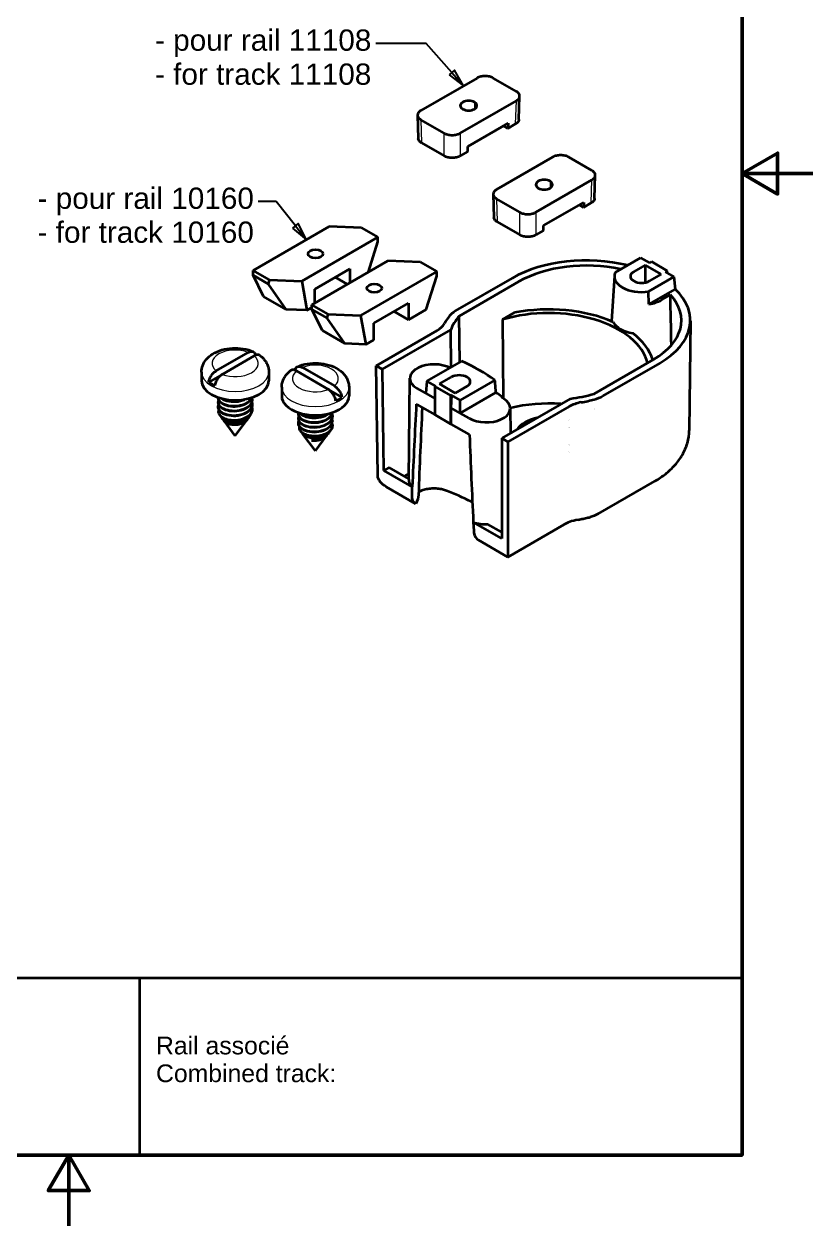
# Model space of a CAD drawing. Header units: millimetres. Extents: x 0 to 210, y 0 to 297.
# Drawn here: x 98.7 to 210, y 0 to 169.6 of the extents above; entities that cross this region are included whole.
import ezdxf
from ezdxf.enums import TextEntityAlignment as Align

# ---------------------------------------------------------------- set-up
doc = ezdxf.new("R2010")
doc.units = ezdxf.units.MM
for name, color, linetype, lineweight in [('Arêtes tangentes visibles(ISO)', 7, 'Continuous', 18), ('Arêtes visibles(ISO)', 7, 'Continuous', 35), ('Cadre_0', 7, 'Continuous', 50), ("Géométrie d'esquisse(ISO)", 7, 'Continuous', 35), ('Symboles(ISO)', 7, 'Continuous', 18)]:
    doc.layers.add(name, color=color, linetype=linetype, lineweight=lineweight)
doc.styles.add('Courant-ISO', font='arial.ttf')
doc.styles.add('Style de texte49', font='')
doc.styles.get('Style de texte49').set_extended_font_data('Arial', bold=True)

# ---------------------------------------------------------------- blocks, each defined once
blk = doc.blocks.new('Cadres Cadre par défaut')
at = {"layer": 'Cadre_0', "flags": 128}
for points in [[(10, 10), (10, 287), (200, 287), (200, 10), (10, 10)], [(210, 148.5), (200, 148.5), (205, 151.39), (205, 145.61), (200, 148.5)], [(105, 0), (105, 10), (102.11, 5), (107.89, 5), (105, 10)]]:
    blk.add_lwpolyline(points, dxfattribs=at)
blk = doc.blocks.new('Cartouches ISO')
at = {"layer": "Géométrie d'esquisse(ISO)"}
for p, q in [((50.77, 207.61), (50.77, 182.61)), ((50.77, 207.61), (240.77, 207.61)), ((95.77, 207.61), (95.77, 182.61)), ((155.77, 207.61), (155.77, 182.61)), ((240.77, 182.61), (240.77, 207.61)), ((50.77, 182.61), (240.77, 182.61))]:
    blk.add_line(p, q, dxfattribs=at)
at = {"layer": 'Symboles(ISO)', "color": 7, "char_height": 2.5, "attachment_point": 4, "style": 'Courant-ISO'}
for s, insert, width in [('\\fArial|b0|i0;Référence', (98.94, 198.05), 16.1109), ('\\fArial|b0|i0;Rail associé', (158.09, 198.05), 18.8281), ('\\fArial|b0|i0;Item Nr:', (98.94, 194.1), 12.4162), ('\\fArial|b0|i0;Combined track:', (158.09, 194.13), 25.4249)]:
    blk.add_mtext(s, dxfattribs=dict(at, insert=insert, width=width))
at = {"layer": 'Symboles(ISO)', "color": 7, "insert": (73.46, 187.12), "char_height": 2.4892, "width": 44.8115, "attachment_point": 5, "line_spacing_factor": 0.944221, "style": 'Courant-ISO'}
blk.add_mtext('\\fArial|b0|i0;7,rue Gay Lussac\\P25000 BESANCON', dxfattribs=at)
at = {"layer": 'Symboles(ISO)', "color": 7, "style": 'Style de texte49'}
blk.add_attdef('Référence_?_001', (117.83, 193.56), '', height=5, dxfattribs=at)
blk.add_attdef('Rail_associé_?', text='', height=5, dxfattribs=at).set_placement((188.95, 196.09), align=Align.MIDDLE_LEFT)
blk = doc.blocks.new('Indication1')
at = {"layer": 'Symboles(ISO)', "color": 7, "linetype": 'Continuous', "lineweight": 25}
for p, q in [((134.25, 144.54), (131.75, 144.54)), ((136.98, 141.12), (134.25, 144.54)), ((137.37, 141.43), (136.59, 140.81)), ((136.59, 140.81), (138.54, 139.16)), ((136.98, 141.12), (138.54, 139.16)), ((138.54, 139.16), (137.37, 141.43))]:
    blk.add_line(p, q, dxfattribs=at)
at = {"layer": 'Symboles(ISO)', "color": 7, "linetype": 'Continuous', "lineweight": 25, "flags": 128}
blk.add_lwpolyline([(136.59, 140.81), (138.54, 139.16), (137.37, 141.43), (136.59, 140.81)], dxfattribs=at)
at = {"layer": 'Symboles(ISO)', "color": 7}
blk.add_solid([(136.59, 140.81), (138.54, 139.16), (137.37, 141.43), (136.59, 140.81)], dxfattribs=at)
at = {"layer": 'Symboles(ISO)', "color": 154, "true_color": 0x004691, "char_height": 3, "attachment_point": 7, "style": 'Courant-ISO'}
for s, insert in [('- pour rail 10160', (100.61, 142.61)), ('- for track 10160', (100.61, 138.68))]:
    blk.add_mtext(s, dxfattribs=dict(at, insert=insert))
blk = doc.blocks.new('Indication2')
at = {"layer": 'Symboles(ISO)', "color": 7, "linetype": 'Continuous', "lineweight": 25}
for p, q in [((155.44, 166.84), (148.31, 166.84)), ((159.07, 162.75), (155.44, 166.84)), ((159.44, 163.08), (158.69, 162.42)), ((160.72, 160.88), (159.44, 163.08)), ((158.69, 162.42), (160.72, 160.88)), ((159.07, 162.75), (160.72, 160.88))]:
    blk.add_line(p, q, dxfattribs=at)
at = {"layer": 'Symboles(ISO)', "color": 7, "linetype": 'Continuous', "lineweight": 25, "flags": 128}
blk.add_lwpolyline([(158.69, 162.42), (160.72, 160.88), (159.44, 163.08), (158.69, 162.42)], dxfattribs=at)
at = {"layer": 'Symboles(ISO)', "color": 7}
blk.add_solid([(158.69, 162.42), (160.72, 160.88), (159.44, 163.08), (158.69, 162.42)], dxfattribs=at)
at = {"layer": 'Symboles(ISO)', "color": 154, "true_color": 0x004691, "char_height": 3, "attachment_point": 7, "style": 'Courant-ISO'}
for s, insert in [('- pour rail 11108', (117.18, 164.92)), ('- for track 11108', (117.18, 160.98))]:
    blk.add_mtext(s, dxfattribs=dict(at, insert=insert))

msp = doc.modelspace()

# ---------------------------------------------------------------- linework, layer by layer
at = {"layer": 'Arêtes tangentes visibles(ISO)'}
for p, q in [((162.2546, 158.5621), (162.2546, 157.5986)), ((168.0533, 155.5003), (168.152, 158.7663)), ((154.6884, 156.0882), (154.7871, 152.8222)), ((157.9697, 150.9847), (157.9697, 154.1937)), ((160.2321, 154.1937), (160.2321, 150.9847)), ((178.7226, 144.3475), (178.8213, 147.6134)), ((172.9239, 147.4092), (172.9239, 146.4457)), ((165.3577, 144.9353), (165.4564, 141.6693)), ((168.639, 139.8319), (168.639, 143.0409)), ((170.9014, 143.0409), (170.9014, 139.8319))]:
    msp.add_line(p, q, dxfattribs=at)
for centre, major_axis, start_param, end_param in [((128.4847, 121.7138), (-3.25, 0), 4.11267132, 6.88290296), ((128.4847, 121.7138), (3.25, 0), 4.11267132, 6.88290296), ((128.4847, 120.489), (-4.75, 0), 0, 3.14159265), ((139.798, 119.5824), (-3.25, 0), 5.68346765, 8.45369929), ((139.798, 119.5824), (3.25, 0), 5.68346765, 8.45369929), ((139.798, 118.3576), (-4.75, 0), 0, 3.14159265)]:
    msp.add_ellipse(centre, major_axis=major_axis, ratio=0.57735027, start_param=start_param, end_param=end_param, dxfattribs=at)
at = {"layer": 'Arêtes visibles(ISO)'}
for p, q in [((162.6083, 161.967), (154.6884, 157.3944)), ((168.152, 160.0725), (164.8707, 161.967)), ((160.2321, 154.1937), (168.152, 158.7663)), ((168.5216, 156.1373), (168.6204, 159.4033)), ((154.22, 156.7251), (154.3188, 153.4592)), ((157.9697, 154.1937), (154.6884, 156.0882)), ((161.3251, 152.3218), (166.982, 155.5878)), ((166.9711, 154.8755), (166.3597, 155.2285)), ((166.982, 155.5878), (166.9711, 154.8755)), ((168.0533, 155.5003), (166.9711, 154.8755)), ((154.7871, 152.8222), (157.9697, 150.9847)), ((161.3143, 151.6095), (160.2321, 150.9847)), ((161.3143, 151.6095), (161.3251, 152.3218)), ((173.2776, 150.8141), (165.3577, 146.2415)), ((178.8213, 148.9196), (175.54, 150.8141)), ((170.9014, 143.0409), (178.8213, 147.6134)), ((179.191, 144.9844), (179.2897, 148.2504)), ((164.8893, 145.5723), (164.9881, 142.3063)), ((168.639, 143.0409), (165.3577, 144.9353)), ((171.9944, 141.1689), (177.6513, 144.4349)), ((177.6513, 144.4349), (177.6404, 143.7227)), ((178.7226, 144.3475), (177.6404, 143.7227)), ((177.6404, 143.7227), (177.029, 144.0756)), ((131.0073, 134.8165), (141.7458, 141.0164)), ((146.3287, 140.8309), (141.7458, 141.0164)), ((146.3287, 140.8309), (148.6284, 139.5032)), ((165.4564, 141.6693), (168.639, 139.8319)), ((171.9836, 140.4567), (171.9944, 141.1689)), ((148.6284, 139.5032), (137.8899, 133.3033)), ((148.6284, 138.8457), (148.6284, 139.5032)), ((171.9836, 140.4567), (170.9014, 139.8319)), ((147.2935, 134.6067), (148.6284, 138.8457)), ((139.303, 129.9934), (150.0415, 136.1933)), ((154.6244, 136.0079), (150.0415, 136.1933)), ((154.6244, 136.0079), (156.9241, 134.6801)), ((182.113, 134.5531), (185.6864, 136.6162)), ((185.6864, 136.6162), (186.9203, 135.9038)), ((186.9203, 135.9038), (187.2078, 136.0698)), ((187.2078, 136.0698), (189.4352, 134.7838)), ((133.3069, 133.4888), (131.0073, 134.8165)), ((131.0073, 134.1594), (131.0073, 134.8165)), ((132.4923, 131.1586), (131.0073, 134.1594)), ((131.0073, 134.1594), (133.185, 132.9021)), ((139.7436, 132.2016), (144.6438, 135.0308)), ((144.6438, 135.0308), (144.6438, 133.077)), ((156.9241, 134.6801), (146.1856, 128.4803)), ((155.4393, 129.3076), (156.9241, 134.0227)), ((156.9241, 134.0227), (156.9241, 134.6801)), ((181.9876, 134.0675), (181.5752, 127.6466)), ((184.7112, 134.6284), (186.3794, 135.5916)), ((188.6068, 134.3056), (186.3794, 135.5916)), ((186.3794, 133.1343), (186.3794, 135.5916)), ((188.6068, 134.3056), (186.9386, 133.3424)), ((189.4352, 134.7838), (189.1477, 134.6178)), ((189.1477, 134.6178), (190.3816, 133.9055)), ((189.4352, 134.4518), (189.4352, 134.7838)), ((133.185, 132.9021), (133.3069, 133.4888)), ((135.663, 129.328), (133.185, 132.9021)), ((133.3069, 133.4888), (137.8899, 133.3033)), ((137.8899, 133.3033), (138.618, 129.2084)), ((144.3065, 132.8822), (142.6144, 133.8591)), ((159.5672, 129.1134), (167.6098, 133.7568)), ((160.1072, 128.3963), (168.5008, 133.2424)), ((190.3816, 133.9055), (186.8081, 131.8423)), ((190.3816, 133.9055), (190.5372, 132.1908)), ((135.663, 129.328), (132.4923, 131.1586)), ((139.7436, 130.2478), (139.7436, 132.2016)), ((186.8651, 130.0708), (186.8081, 131.8423)), ((190.5372, 132.1908), (186.8651, 130.0708)), ((188.6179, 130.6582), (189.8811, 131.3875)), ((138.618, 129.2084), (135.663, 129.328)), ((138.618, 129.2084), (139.303, 129.6039)), ((141.6027, 128.6657), (139.303, 129.9934)), ((139.303, 129.3364), (139.303, 129.9934)), ((140.788, 126.3356), (139.303, 129.3364)), ((139.303, 129.3364), (141.4807, 128.0791)), ((148.0393, 127.3786), (152.9396, 130.2078)), ((152.9396, 127.8644), (150.9102, 129.0361)), ((152.9396, 130.2078), (152.9396, 127.8644)), ((152.9396, 127.8644), (155.4393, 129.3076)), ((141.4807, 128.0791), (141.6027, 128.6657)), ((143.9587, 124.505), (141.4807, 128.0791)), ((141.6027, 128.6657), (146.1856, 128.4803)), ((146.1856, 128.4803), (146.9137, 124.3854)), ((148.0393, 125.0353), (148.0393, 127.3786)), ((160.1641, 121.8809), (160.1072, 128.3963)), ((167.9153, 128.8686), (166.2205, 127.8901)), ((166.2205, 127.8901), (166.2909, 116.8141)), ((192.704, 127.7032), (192.5388, 112.252)), ((143.9587, 124.505), (140.788, 126.3356)), ((148.3627, 121.387), (156.9782, 126.3612)), ((149.2536, 120.8726), (158.9026, 126.4434)), ((158.9539, 121.1822), (158.9026, 126.4434)), ((146.9137, 124.3854), (143.9587, 124.505)), ((146.9137, 124.3854), (148.0393, 125.0353)), ((125.8018, 120.6547), (130.319, 123.2627)), ((131.1676, 122.7728), (126.6504, 120.1648)), ((131.3707, 122.8901), (131.1676, 122.7728)), ((187.5078, 122.2687), (179.1142, 117.4226)), ((123.7347, 120.489), (123.7347, 119.2643)), ((133.2347, 120.489), (133.2347, 119.2643)), ((137.1151, 120.6414), (136.912, 120.7587)), ((141.6323, 118.0334), (137.1151, 120.6414)), ((137.9637, 121.1313), (142.4808, 118.5233)), ((148.3627, 121.387), (149.2536, 120.8726)), ((148.5962, 105.9353), (148.3627, 121.387)), ((149.4696, 106.5845), (149.2536, 120.8726)), ((155.5387, 119.2104), (160.44, 122.0402)), ((188.3987, 121.7543), (180.3561, 117.1109)), ((126.6504, 120.1648), (124.7502, 119.0677)), ((152.974, 105.3349), (153.1267, 119.6225)), ((155.5387, 119.2104), (155.383, 117.4957)), ((156.7725, 118.498), (155.5387, 119.2104)), ((157.3057, 118.8058), (158.9725, 119.7681)), ((157.3057, 118.8058), (159.5331, 117.5198)), ((165.1351, 119.3294), (160.2338, 116.4996)), ((135.048, 118.3576), (135.048, 117.1329)), ((143.5325, 116.9364), (141.6323, 118.0334)), ((144.548, 118.3576), (144.548, 117.1329)), ((155.383, 117.4957), (154.1212, 118.2242)), ((156.6774, 116.7484), (155.383, 117.4957)), ((156.6774, 118.4431), (156.7725, 118.498)), ((158.9048, 117.1571), (156.6774, 118.4431)), ((156.6774, 114.4422), (156.6774, 118.4431)), ((158.9999, 117.212), (158.9048, 117.1571)), ((158.9048, 113.1563), (158.9048, 117.1571)), ((158.9999, 117.212), (158.9221, 115.4524)), ((160.2338, 116.4996), (158.9999, 117.212)), ((161.1999, 118.4822), (159.5331, 117.5198)), ((165.2819, 117.6097), (160.2338, 114.6951)), ((126.0847, 116.875), (126.0847, 116.8668)), ((126.0847, 116.2136), (126.0847, 116.2055)), ((126.0847, 115.5523), (126.0847, 115.5441)), ((130.8847, 116.5443), (130.8847, 116.5362)), ((130.8847, 115.883), (130.8847, 115.8748)), ((154.1039, 115.928), (156.6774, 114.4422)), ((158.9221, 115.4524), (158.9048, 113.1563)), ((160.2338, 114.6951), (158.9221, 115.4524)), ((160.2338, 114.6951), (160.2338, 116.4996)), ((175.7317, 116.7272), (166.0827, 111.1563)), ((175.5892, 115.6161), (166.9737, 110.6419)), ((167.2921, 115.365), (167.3293, 111.8761)), ((126.3609, 114.3623), (126.3211, 114.4157)), ((126.9393, 113.5847), (126.6452, 113.9802)), ((128.4847, 111.5076), (130.1204, 113.7061)), ((130.2446, 113.8731), (130.4444, 114.1417)), ((130.8847, 115.2216), (130.8847, 115.2134)), ((137.398, 114.5783), (137.398, 114.5701)), ((137.398, 113.9169), (137.398, 113.9087)), ((142.198, 114.2476), (142.198, 114.2394)), ((158.9048, 113.1563), (156.6774, 114.4422)), ((161.4956, 113.9666), (160.2338, 114.6951)), ((128.4847, 111.5076), (126.9692, 113.5446)), ((137.398, 113.2555), (137.398, 113.2474)), ((137.8188, 112.0365), (137.7154, 112.1755)), ((141.9917, 112.3248), (142.0007, 112.337)), ((142.198, 113.5862), (142.198, 113.5781)), ((142.198, 112.9249), (142.198, 112.9167)), ((158.9048, 113.1563), (161.4783, 111.6705)), ((139.798, 109.3762), (138.0395, 111.7399)), ((139.798, 109.3762), (141.3526, 111.4658)), ((141.4133, 111.5473), (141.6767, 111.9014)), ((166.0827, 111.1563), (166.0827, 96.9929)), ((166.0827, 111.1563), (166.9737, 110.6419)), ((166.9737, 110.6419), (166.9737, 95.325)), ((150.233, 107.0252), (149.4696, 106.5845)), ((152.9752, 105.442), (150.233, 107.0252)), ((153.477, 104.2708), (149.4696, 106.5845)), ((152.9832, 106.191), (152.3305, 105.8142)), ((149.7733, 104.309), (153.9265, 101.9111)), ((153.4323, 103.1235), (153.4771, 104.2705)), ((179.6806, 100.4768), (187.7021, 105.1081)), ((166.0827, 96.9929), (162.0753, 99.3066)), ((162.0753, 99.3063), (162.1379, 98.0973)), ((166.0827, 97.8744), (164.0993, 99.0195)), ((166.9571, 94.3883), (174.9215, 98.9866)), ((162.7902, 96.7937), (166.9566, 94.3882)), ((166.9569, 94.3882), (166.9569, 94.3882))]:
    msp.add_line(p, q, dxfattribs=at)
for centre, major_axis, ratio, start_param, end_param in [((161.4202, 158.0803), (-1.18, 0), 0.57735027, 3.92699082, 7.06858347), ((161.4202, 158.0803), (1.18, 0), 0.57735027, 3.92699082, 7.06858347), ((172.0895, 146.9275), (-1.18, 0), 0.57735027, 3.92699082, 7.06858347), ((172.0895, 146.9275), (1.18, 0), 0.57735027, 3.92699082, 7.06858347), ((178.0043, 127.7555), (14.7, 0), 0.57735027, 1.16301161, 2.35619516), ((178.0043, 127.7555), (13.44, 0), 0.57735027, 1.20048682, 2.35619448), ((185.8249, 133.9854), (-3.8399, 0), 0.57735027, 6.02424161, 8.11292534), ((185.8249, 133.9854), (-1.575, 0), 0.57735027, 5.49778715, 8.6393798), ((185.8249, 132.2707), (3.9499, 0), 0.57735027, 4.97889036, 5.49778714), ((178.0043, 127.7555), (13.44, 0), 0.57735027, 5.49778715, 6.77028351), ((178.0043, 127.7555), (14.7, 0), 0.57735027, 5.49778715, 6.83307923), ((-2401.1921, -1285.5765), (1680.7532, 3252.0114), 0.60677521, 5.44276398, 5.4450504), ((162.5372, 127.3987), (-4.2002, 0), 0.57735027, 5.49780093, 5.85319195), ((172.7176, 120.7024), (14.0428, 0), 0.57735027, 0.13168392, 2.05179853), ((172.7176, 120.7024), (14.9372, 0), 0.57735027, 0.91635958, 1.89810436), ((154.0082, 128.0759), (4.2002, 0), 0.57735027, 5.49780619, 5.98053608), ((172.7176, 124.7033), (-15.4, 0), 0.57735027, 5.85320573, 5.9805551), ((172.7176, 124.7033), (-14.14, 0), 0.57735027, 5.81375779, 6.06837499), ((185.8249, 128.2699), (-4.2067, 0), 0.57735027, 0.30324514, 1.26755119), ((172.7176, 120.7024), (14.9372, 0), 0.57735027, 0.17679464, 0.65443675), ((128.4847, 120.734), (4.7197, 0), 0.57735027, 0.90543598, 0.91286999), ((139.798, 118.6026), (4.7197, 0), 0.57735027, 2.22872266, 2.23615667), ((156.5222, 119.6104), (-3.3955, 0), 0.57735027, 4.14054144, 7.06858347), ((143.2066, 107.6651), (28, 0), 0.57735027, 0.98019728, 0.99894879), ((143.2066, 109.3797), (27.8899, 0), 0.57735027, 0.66607797, 0.90471844), ((128.4847, 119.2643), (4.75, 0), 0.57735027, 3.14159267, 6.28318531), ((128.4847, 120.734), (-4.7197, 0), 0.57735027, 0.65792634, 0.91286999), ((160.0862, 119.1252), (1.575, 0), 0.57735027, 5.49778715, 8.6393798), ((139.798, 117.1329), (4.75, 0), 0.57735027, 3.14159265, 6.28318531), ((143.2066, 107.6651), (28, 0), 0.57735027, 0.57184759, 0.66258974), ((172.7176, 124.7033), (-14.14, 0), 0.57735027, 1.78560669, 2.04022376), ((177.3862, 118.8256), (4.2002, 0), 0.57735027, 5.14238225, 5.49777336), ((139.798, 118.6026), (-4.7197, 0), 0.57735027, 2.22872266, 2.48366632), ((1065.9039, 635.227), (693.783, 1087.6633), 0.54634285, 2.37380894, 2.3852189), ((156.5222, 117.3242), (3.42, 0), 0.57735027, 3.89919679, 3.92699082), ((719.8892, 438.6489), (-429.8248, -673.8485), 0.54634285, 5.51770545, 5.5372049), ((163.8966, 115.3529), (3.3956, 0), 0.57735027, 3.92699082, 6.8550329), ((172.7176, 108.0141), (13.9071, 0), 0.57735027, 1.44661312, 1.97166006), ((178.5591, 113.9014), (4.2002, 0), 0.57735027, 1.87344561, 2.35617549), ((172.7176, 124.7033), (-15.4, 0), 0.57735027, 1.87342658, 2.00077581), ((128.4847, 115.0185), (-2.4, 0), 0.57735027, 1.2120342, 1.28960439), ((172.7176, 111.4434), (-4.76, 0), 0.57735027, 5.07457555, 5.92099878), ((172.7171, 111.4429), (4.7609, 0), 0.57735027, 0.9261518, 0.92615707), ((172.7308, 108.0287), (13.8785, 0), 0.57735027, 1.09182561, 1.09182684), ((139.798, 112.8871), (2.4, 0), 0.57735027, 5.92442318, 6.00199337), ((172.7175, 111.4433), (3.5001, 0), 0.57735027, 0.61709524, 0.61710414), ((163.8966, 113.0667), (3.42, 0), 0.57735027, 3.92699082, 3.95478484), ((1074.8637, 630.9309), (-592.8258, -1147.0311), 0.60677521, 5.46297475, 5.4743752), ((172.7175, 111.4434), (-3.5001, 0), 0.57735027, 2.51787895, 2.51788562), ((172.7175, 111.4434), (-4.7601, 0), 0.57735027, 2.20882602, 2.20882906), ((150.5733, 104.8135), (1.4164, -2.4112), 0.57229002, 3.93139164, 3.94009112), ((156.5222, 105.3223), (-3.5483, 0), 0.57735027, 6.27701444, 6.82219365), ((163.8966, 101.0647), (3.5483, 0), 0.57735027, 4.17338063, 4.76956333), ((164.9963, 96.4865), (-1.4164, 2.4112), 0.57229002, 3.90523904, 3.91393916)]:
    msp.add_ellipse(centre, major_axis=major_axis, ratio=ratio, start_param=start_param, end_param=end_param, dxfattribs=at)
for centre in [(139.8178, 137.1598), (148.1136, 132.3368)]:
    msp.add_ellipse(centre, major_axis=(1.05, 0), ratio=0.57735027, dxfattribs=at)
for points, knots in [([(164.8707, 161.967), (164.7941, 162.0112), (164.7123, 162.0501), (164.5386, 162.1173), (164.4453, 162.1459), (164.1581, 162.2138), (163.9541, 162.2365), (163.6322, 162.2366), (163.5277, 162.2309), (163.3244, 162.2082), (163.2265, 162.1914), (162.9355, 162.1227), (162.7618, 162.0555), (162.6083, 161.967)], [0, 0, 0, 0, 0.125, 0.125, 0.25, 0.25, 0.5, 0.5, 0.625, 0.625, 0.75, 0.75, 1, 1, 1, 1]), ([(168.152, 158.7663), (168.2286, 158.8105), (168.296, 158.8577), (168.4124, 158.958), (168.4619, 159.0119), (168.5796, 159.1777), (168.6189, 159.2955), (168.619, 159.4813), (168.6092, 159.5417), (168.5699, 159.6591), (168.5408, 159.7156), (168.4218, 159.8836), (168.3054, 159.9839), (168.152, 160.0725)], [0, 0, 0, 0, 0.125, 0.125, 0.25, 0.25, 0.5, 0.5, 0.625, 0.625, 0.75, 0.75, 1, 1, 1, 1]), ([(154.6884, 157.3944), (154.6118, 157.3501), (154.5444, 157.303), (154.428, 157.2027), (154.3785, 157.1488), (154.2608, 156.983), (154.2215, 156.8652), (154.2214, 156.6793), (154.2312, 156.619), (154.2705, 156.5016), (154.2996, 156.4451), (154.4186, 156.2771), (154.535, 156.1768), (154.6884, 156.0882)], [0, 0, 0, 0, 0.125, 0.125, 0.25, 0.25, 0.5, 0.5, 0.625, 0.625, 0.75, 0.75, 1, 1, 1, 1]), ([(168.52, 156.1373), (168.5185, 156.081), (168.5087, 156.0261), (168.4712, 155.9138), (168.4421, 155.8572), (168.3231, 155.6892), (168.2067, 155.5889), (168.0533, 155.5003)], [0.510855589, 0.510855589, 0.510855589, 0.510855589, 0.625, 0.625, 0.75, 0.75, 1, 1, 1, 1]), ([(154.7871, 152.8222), (154.7105, 152.8665), (154.6431, 152.9137), (154.5268, 153.014), (154.4772, 153.0678), (154.3629, 153.2289), (154.3237, 153.3412), (154.3204, 153.4592)], [0, 0, 0, 0, 0.125, 0.125, 0.25, 0.25, 0.489146202, 0.489146202, 0.489146202, 0.489146202]), ([(157.9697, 154.1937), (158.0463, 154.1495), (158.1281, 154.1106), (158.3018, 154.0434), (158.3951, 154.0148), (158.6823, 153.9469), (158.8863, 153.9242), (159.2082, 153.9241), (159.3127, 153.9298), (159.516, 153.9525), (159.6139, 153.9692), (159.9049, 154.038), (160.0786, 154.1052), (160.2321, 154.1937)], [0, 0, 0, 0, 0.125, 0.125, 0.25, 0.25, 0.5, 0.5, 0.625, 0.625, 0.75, 0.75, 1, 1, 1, 1]), ([(160.2321, 150.9847), (160.1555, 150.9405), (160.0737, 150.9016), (159.9, 150.8344), (159.8066, 150.8058), (159.5195, 150.7379), (159.3155, 150.7152), (158.9936, 150.7152), (158.8891, 150.7208), (158.6858, 150.7435), (158.5878, 150.7603), (158.2969, 150.829), (158.1232, 150.8962), (157.9697, 150.9847)], [0, 0, 0, 0, 0.125, 0.125, 0.25, 0.25, 0.5, 0.5, 0.625, 0.625, 0.75, 0.75, 1, 1, 1, 1]), ([(175.54, 150.8141), (175.4634, 150.8583), (175.3816, 150.8972), (175.2079, 150.9644), (175.1146, 150.993), (174.8274, 151.061), (174.6234, 151.0836), (174.3015, 151.0837), (174.197, 151.078), (173.9937, 151.0554), (173.8958, 151.0386), (173.6049, 150.9699), (173.4311, 150.9027), (173.2776, 150.8141)], [0, 0, 0, 0, 0.125, 0.125, 0.25, 0.25, 0.5, 0.5, 0.625, 0.625, 0.75, 0.75, 1, 1, 1, 1]), ([(178.8213, 147.6134), (178.8979, 147.6577), (178.9653, 147.7049), (179.0817, 147.8052), (179.1312, 147.8591), (179.2489, 148.0249), (179.2882, 148.1426), (179.2883, 148.3285), (179.2785, 148.3888), (179.2392, 148.5062), (179.2101, 148.5627), (179.0911, 148.7307), (178.9748, 148.831), (178.8213, 148.9196)], [0, 0, 0, 0, 0.125, 0.125, 0.25, 0.25, 0.5, 0.5, 0.625, 0.625, 0.75, 0.75, 1, 1, 1, 1]), ([(165.3577, 146.2415), (165.2811, 146.1973), (165.2137, 146.1501), (165.0973, 146.0498), (165.0478, 145.9959), (164.9301, 145.8301), (164.8908, 145.7123), (164.8907, 145.5265), (164.9005, 145.4662), (164.9398, 145.3488), (164.9689, 145.2922), (165.0879, 145.1243), (165.2043, 145.024), (165.3577, 144.9353)], [0, 0, 0, 0, 0.125, 0.125, 0.25, 0.25, 0.5, 0.5, 0.625, 0.625, 0.75, 0.75, 1, 1, 1, 1]), ([(179.1893, 144.9844), (179.1878, 144.9281), (179.178, 144.8732), (179.1405, 144.7609), (179.1114, 144.7043), (178.9924, 144.5364), (178.876, 144.4361), (178.7226, 144.3475)], [0.510855589, 0.510855589, 0.510855589, 0.510855589, 0.625, 0.625, 0.75, 0.75, 1, 1, 1, 1]), ([(168.639, 143.0409), (168.7156, 142.9966), (168.7974, 142.9577), (168.9711, 142.8905), (169.0645, 142.8619), (169.3516, 142.794), (169.5556, 142.7713), (169.8775, 142.7713), (169.982, 142.7769), (170.1853, 142.7996), (170.2832, 142.8164), (170.5742, 142.8851), (170.7479, 142.9523), (170.9014, 143.0409)], [0, 0, 0, 0, 0.125, 0.125, 0.25, 0.25, 0.5, 0.5, 0.625, 0.625, 0.75, 0.75, 1, 1, 1, 1]), ([(165.4564, 141.6693), (165.3798, 141.7136), (165.3124, 141.7608), (165.1961, 141.8611), (165.1465, 141.915), (165.0322, 142.076), (164.993, 142.1883), (164.9897, 142.3063)], [0, 0, 0, 0, 0.125, 0.125, 0.25, 0.25, 0.489146202, 0.489146202, 0.489146202, 0.489146202]), ([(170.9014, 139.8319), (170.8248, 139.7877), (170.743, 139.7488), (170.5693, 139.6816), (170.4759, 139.653), (170.1888, 139.585), (169.9848, 139.5623), (169.6629, 139.5623), (169.5584, 139.5679), (169.3551, 139.5906), (169.2572, 139.6074), (168.9662, 139.6761), (168.7925, 139.7433), (168.639, 139.8319)], [0, 0, 0, 0, 0.125, 0.125, 0.25, 0.25, 0.5, 0.5, 0.625, 0.625, 0.75, 0.75, 1, 1, 1, 1]), ([(123.7347, 120.489), (123.7347, 120.8094), (123.7963, 121.1284), (124.0263, 121.737), (124.2015, 122.0208), (124.6628, 122.5728), (124.9651, 122.8221), (125.6947, 123.281), (126.1368, 123.4692), (127.0852, 123.7454), (127.5939, 123.8282), (128.6144, 123.8823), (129.1258, 123.8551), (130.112, 123.6923), (130.5872, 123.5587), (131.0308, 123.3666)], [2.35619449, 2.35619449, 2.35619449, 2.35619449, 2.57099348, 2.57099348, 2.80572575, 2.80572575, 3.09890588, 3.09890588, 3.45981566, 3.45981566, 3.83537085, 3.83537085, 4.20543337, 4.20543337, 4.57051783, 4.57051783, 4.57051783, 4.57051783]), ([(130.319, 123.2627), (130.4525, 123.3398), (130.6097, 123.3949), (130.8551, 123.42), (130.9871, 123.3951), (131.1735, 123.2886), (131.2612, 123.1886), (131.3358, 123.0245), (131.3568, 122.9602), (131.3707, 122.8901)], [0.67450853, 0.67450853, 0.67450853, 0.67450853, 0.731136546, 0.731136546, 0.787115431, 0.787115431, 0.842694656, 0.842694656, 0.869587693, 0.869587693, 0.869587693, 0.869587693]), ([(131.9841, 122.8145), (131.9662, 122.8286), (131.9478, 122.8411), (131.8356, 122.9052), (131.7036, 122.9301), (131.4582, 122.905), (131.301, 122.8499), (131.1676, 122.7728)], [0.099784852, 0.099784852, 0.099784852, 0.099784852, 0.110930348, 0.110930348, 0.166909233, 0.166909233, 0.223537249, 0.223537249, 0.223537249, 0.223537249]), ([(131.9845, 122.8151), (132.121, 122.7111), (132.2514, 122.5977), (132.4966, 122.3498), (132.6113, 122.2151), (132.8188, 121.9228), (132.9116, 121.7651), (133.0665, 121.4279), (133.1285, 121.2485), (133.2127, 120.8757), (133.2347, 120.6824), (133.2347, 120.489)], [4.849471195, 4.849471195, 4.849471195, 4.849471195, 4.979134385, 4.979134385, 5.108797575, 5.108797575, 5.238460764, 5.238460764, 5.368123954, 5.368123954, 5.497787144, 5.497787144, 5.497787144, 5.497787144]), ([(124.7502, 119.0677), (124.7641, 119.1539), (124.785, 119.2423), (124.8597, 119.4927), (124.9474, 119.694), (125.1338, 120.0157), (125.2658, 120.193), (125.5112, 120.4513), (125.6684, 120.5777), (125.8018, 120.6547)], [0.028458086, 0.028458086, 0.028458086, 0.028458086, 0.055351123, 0.055351123, 0.110930348, 0.110930348, 0.166909233, 0.166909233, 0.223537249, 0.223537249, 0.223537249, 0.223537249]), ([(135.048, 118.3576), (135.048, 118.551), (135.07, 118.7443), (135.1542, 119.1171), (135.2162, 119.2965), (135.3711, 119.6337), (135.4639, 119.7914), (135.6714, 120.0837), (135.7861, 120.2184), (136.0313, 120.4663), (136.1617, 120.5797), (136.2982, 120.6837)], [3.926990817, 3.926990817, 3.926990817, 3.926990817, 4.056654007, 4.056654007, 4.186317196, 4.186317196, 4.315980386, 4.315980386, 4.445643576, 4.445643576, 4.575306766, 4.575306766, 4.575306766, 4.575306766]), ([(137.1151, 120.6414), (136.9817, 120.7185), (136.8245, 120.7736), (136.579, 120.7987), (136.4471, 120.7738), (136.3349, 120.7098), (136.3165, 120.6972), (136.2986, 120.6831)], [0.67450853, 0.67450853, 0.67450853, 0.67450853, 0.731136546, 0.731136546, 0.787115431, 0.787115431, 0.798260927, 0.798260927, 0.798260927, 0.798260927]), ([(136.912, 120.7587), (136.9259, 120.8288), (136.9469, 120.8931), (137.0215, 121.0572), (137.1092, 121.1572), (137.2956, 121.2637), (137.4276, 121.2886), (137.673, 121.2635), (137.8302, 121.2084), (137.9637, 121.1313)], [0.028458086, 0.028458086, 0.028458086, 0.028458086, 0.055351123, 0.055351123, 0.110930348, 0.110930348, 0.166909233, 0.166909233, 0.223537249, 0.223537249, 0.223537249, 0.223537249]), ([(137.2519, 121.2352), (137.7075, 121.4325), (138.1964, 121.5681), (139.2004, 121.7276), (139.7151, 121.7518), (140.7304, 121.6908), (141.2308, 121.6065), (142.1895, 121.3227), (142.6476, 121.1225), (143.456, 120.5919), (143.8142, 120.2659), (144.2941, 119.5376), (144.449, 119.1712), (144.5364, 118.6396), (144.548, 118.4986), (144.548, 118.3576)], [4.85426013, 4.85426013, 4.85426013, 4.85426013, 5.22922713, 5.22922713, 5.60143353, 5.60143353, 5.97158068, 5.97158068, 6.34721761, 6.34721761, 6.70506242, 6.70506242, 6.974045, 6.974045, 7.06858347, 7.06858347, 7.06858347, 7.06858347]), ([(126.6504, 120.1648), (126.5169, 120.0878), (126.3597, 119.9614), (126.1143, 119.7031), (125.9823, 119.5258), (125.7959, 119.2041), (125.7082, 119.0028), (125.6336, 118.7524), (125.6126, 118.6641), (125.5987, 118.5778)], [0.67450853, 0.67450853, 0.67450853, 0.67450853, 0.731136546, 0.731136546, 0.787115431, 0.787115431, 0.842694656, 0.842694656, 0.869587693, 0.869587693, 0.869587693, 0.869587693]), ([(142.684, 116.4465), (142.67, 116.5327), (142.6491, 116.6211), (142.5745, 116.8714), (142.4868, 117.0727), (142.3004, 117.3945), (142.1684, 117.5717), (141.923, 117.83), (141.7658, 117.9564), (141.6323, 118.0334)], [0.028458086, 0.028458086, 0.028458086, 0.028458086, 0.055351123, 0.055351123, 0.110930348, 0.110930348, 0.166909233, 0.166909233, 0.223537249, 0.223537249, 0.223537249, 0.223537249]), ([(142.4808, 118.5233), (142.6143, 118.4463), (142.7715, 118.3199), (143.0169, 118.0616), (143.1489, 117.8844), (143.3353, 117.5626), (143.423, 117.3613), (143.4977, 117.111), (143.5186, 117.0226), (143.5325, 116.9364)], [0.67450853, 0.67450853, 0.67450853, 0.67450853, 0.731136546, 0.731136546, 0.787115431, 0.787115431, 0.842694656, 0.842694656, 0.869587693, 0.869587693, 0.869587693, 0.869587693]), ([(130.8241, 116.2088), (130.8564, 116.1231), (130.8763, 116.0357), (130.8824, 115.9476), (130.9215, 115.389), (130.4069, 114.8296), (129.6125, 114.546), (128.8181, 114.2623), (127.7837, 114.2667), (127.0595, 114.5358), (126.3354, 114.8049), (125.9579, 115.3232), (126.1279, 115.7939), (126.1382, 115.8225), (126.1505, 115.8508), (126.1646, 115.8787)], [25.69741632, 25.69741632, 25.69741632, 25.69741632, 25.87474806, 25.87474806, 25.87474806, 26.99973711, 26.99973711, 26.99973711, 28.12472615, 28.12472615, 28.12472615, 29.2497152, 29.2497152, 29.2497152, 29.31790463, 29.31790463, 29.31790463, 29.31790463]), ([(130.8208, 116.8709), (130.9599, 116.4652), (130.8308, 116.0249), (130.4452, 115.6803), (129.926, 115.2164), (128.9681, 114.9474), (128.0809, 114.9953), (127.1938, 115.0432), (126.422, 115.4038), (126.176, 115.8642), (126.0591, 116.0831), (126.0639, 116.3189), (126.1736, 116.5387)], [19.41423101, 19.41423101, 19.41423101, 19.41423101, 20.24980283, 20.24980283, 20.24980283, 21.37479188, 21.37479188, 21.37479188, 22.49978092, 22.49978092, 22.49978092, 23.03471933, 23.03471933, 23.03471933, 23.03471933]), ([(126.0848, 116.2055), (126.0868, 115.7374), (126.6099, 115.2797), (127.392, 115.0874), (128.1933, 114.8903), (129.2263, 114.9834), (129.9416, 115.3383), (130.5255, 115.6281), (130.8736, 116.0817), (130.8813, 116.5367)], [-29.05973205, -29.05973205, -29.05973205, -29.05973205, -27.96161876, -27.96161876, -27.96161876, -26.83662971, -26.83662971, -26.83662971, -25.91813939, -25.91813939, -25.91813939, -25.91813939]), ([(130.8257, 116.8784), (130.6368, 116.3693), (129.9931, 115.9264), (129.1887, 115.747), (128.3283, 115.5551), (127.3273, 115.6723), (126.7181, 116.0154), (126.3059, 116.2474), (126.0872, 116.574), (126.0925, 116.8982)], [13.57310014, 13.57310014, 13.57310014, 13.57310014, 14.6248576, 14.6248576, 14.6248576, 15.74984665, 15.74984665, 15.74984665, 16.5109661, 16.5109661, 16.5109661, 16.5109661]), ([(126.0936, 116.8663), (126.0915, 116.6789), (126.1633, 116.4915), (126.3132, 116.3231), (126.6964, 115.8924), (127.5705, 115.6095), (128.4705, 115.6459), (129.3704, 115.6823), (130.2511, 116.0381), (130.644, 116.5451), (130.7266, 116.6518), (130.7868, 116.7641), (130.8251, 116.8792)], [-22.77654674, -22.77654674, -22.77654674, -22.77654674, -22.33667353, -22.33667353, -22.33667353, -21.21168448, -21.21168448, -21.21168448, -20.08669544, -20.08669544, -20.08669544, -19.84994612, -19.84994612, -19.84994612, -19.84994612]), ([(126.0942, 115.5444), (126.0959, 115.2752), (126.2492, 115.0059), (126.5474, 114.7927), (127.0786, 114.4127), (128.0429, 114.2318), (128.9275, 114.3671), (129.812, 114.5025), (130.5723, 114.9493), (130.8039, 115.4908), (130.8575, 115.6161), (130.8821, 115.7451), (130.8799, 115.8741)], [-35.34291735, -35.34291735, -35.34291735, -35.34291735, -34.71155304, -34.71155304, -34.71155304, -33.58656399, -33.58656399, -33.58656399, -32.46157495, -32.46157495, -32.46157495, -32.2013247, -32.2013247, -32.2013247, -32.2013247]), ([(126.589, 116.7519), (126.7088, 116.669), (126.8482, 116.5948), (127.0053, 116.5325), (127.714, 116.2517), (128.7458, 116.2304), (129.5519, 116.5009), (129.6806, 116.5441), (129.8024, 116.5944), (129.9163, 116.6508)], [-15.83608245, -15.83608245, -15.83608245, -15.83608245, -15.58673925, -15.58673925, -15.58673925, -14.46175021, -14.46175021, -14.46175021, -14.28222757, -14.28222757, -14.28222757, -14.28222757]), ([(129.8906, 116.6458), (129.2491, 116.3483), (128.3766, 116.2411), (127.638, 116.3672), (127.234, 116.4362), (126.8798, 116.5729), (126.6121, 116.7493)], [8.01323609, 8.01323609, 8.01323609, 8.01323609, 8.99991237, 8.99991237, 8.99991237, 9.53963582, 9.53963582, 9.53963582, 9.53963582]), ([(130.8172, 115.5474), (130.9278, 115.2345), (130.8845, 114.9016), (130.6728, 114.6078), (130.3031, 114.0946), (129.4383, 113.7245), (128.5386, 113.6733), (128.2337, 113.656), (127.9276, 113.6726), (127.642, 113.7211)], [31.98060163, 31.98060163, 31.98060163, 31.98060163, 32.62468234, 32.62468234, 32.62468234, 33.74967139, 33.74967139, 33.74967139, 34.13088315, 34.13088315, 34.13088315, 34.13088315]), ([(127.642, 113.7211), (127.3532, 113.7775), (127.0897, 113.8657), (126.6456, 114.0939), (126.4685, 114.2312), (126.2242, 114.535), (126.1584, 114.6984), (126.1491, 114.96), (126.1658, 115.0557), (126.2022, 115.149)], [0, 0, 0, 0, 0.093478931, 0.093478931, 0.186123035, 0.186123035, 0.277932165, 0.277932165, 0.331117996, 0.331117996, 0.331117996, 0.331117996]), ([(126.3609, 114.3623), (126.4687, 114.2174), (126.6315, 114.0861), (126.9728, 113.9068), (127.1234, 113.8466), (127.4534, 113.7486), (127.6318, 113.7114), (127.8187, 113.6873)], [1.382047151, 1.382047151, 1.382047151, 1.382047151, 1.472831339, 1.472831339, 1.531030678, 1.531030678, 1.589829868, 1.589829868, 1.589829868, 1.589829868]), ([(130.6258, 114.5381), (130.6065, 114.4385), (130.5688, 114.3402), (130.4187, 114.084), (130.2745, 113.935), (129.9038, 113.6779), (129.6817, 113.5719), (129.1888, 113.4152), (128.9233, 113.3655), (128.384, 113.3273), (128.1155, 113.3386), (127.611, 113.4189), (127.3795, 113.4866), (126.9841, 113.6679), (126.8233, 113.7792), (126.629, 113.9904), (126.5723, 114.0816), (126.5392, 114.1755)], [1.017348916, 1.017348916, 1.017348916, 1.017348916, 1.066615998, 1.066615998, 1.150067157, 1.150067157, 1.232681671, 1.232681671, 1.314459382, 1.314459382, 1.395400131, 1.395400131, 1.475503755, 1.475503755, 1.554770095, 1.554770095, 1.608840119, 1.608840119, 1.608840119, 1.608840119]), ([(126.9393, 113.5847), (126.9475, 113.5738), (126.9561, 113.563), (127.0498, 113.4525), (127.1744, 113.3632), (127.4918, 113.2164), (127.6828, 113.1612), (128.1078, 113.0961), (128.3384, 113.0879), (128.8097, 113.1241), (129.0458, 113.1693), (129.4922, 113.3117), (129.6974, 113.4085), (130.0241, 113.6289), (130.1501, 113.7461), (130.2446, 113.8731)], [0.122674639, 0.122674639, 0.122674639, 0.122674639, 0.129917339, 0.129917339, 0.197094297, 0.197094297, 0.265749839, 0.265749839, 0.335883735, 0.335883735, 0.407495743, 0.407495743, 0.480585605, 0.480585605, 0.544878879, 0.544878879, 0.544878879, 0.544878879]), ([(130.1749, 113.7876), (130.1054, 113.6712), (130.0053, 113.5622), (129.7321, 113.3524), (129.553, 113.2575), (129.1513, 113.1131), (128.933, 113.0644), (128.4862, 113.0178), (128.262, 113.0197), (127.8375, 113.0721), (127.641, 113.1215), (127.3014, 113.2595), (127.161, 113.3462), (127.017, 113.4841), (126.9827, 113.5241), (126.9544, 113.5653)], [2.311264259, 2.311264259, 2.311264259, 2.311264259, 2.371391574, 2.371391574, 2.440597452, 2.440597452, 2.508963836, 2.508963836, 2.576490551, 2.576490551, 2.643177416, 2.643177416, 2.709024253, 2.709024253, 2.734448352, 2.734448352, 2.734448352, 2.734448352]), ([(127.8187, 113.6873), (128.6833, 113.5826), (129.6798, 113.7883), (130.2779, 114.216), (130.6645, 114.4924), (130.8721, 114.8533), (130.8766, 115.2141)], [-40.33649827, -40.33649827, -40.33649827, -40.33649827, -39.21150922, -39.21150922, -39.21150922, -38.48451001, -38.48451001, -38.48451001, -38.48451001]), ([(142.1322, 114.5726), (142.2028, 114.3839), (142.2162, 114.1878), (142.1638, 113.9967), (142.0124, 113.445), (141.3195, 112.9599), (140.4538, 112.7785), (139.588, 112.597), (138.5929, 112.7263), (137.9977, 113.0766), (137.4789, 113.382), (137.2867, 113.8404), (137.4795, 114.2436)], [20.98502734, 20.98502734, 20.98502734, 20.98502734, 21.37479188, 21.37479188, 21.37479188, 22.49978092, 22.49978092, 22.49978092, 23.62476997, 23.62476997, 23.62476997, 24.60551565, 24.60551565, 24.60551565, 24.60551565]), ([(142.1346, 113.9129), (142.2771, 113.497), (142.1359, 113.0449), (141.729, 112.6965), (141.1946, 112.2389), (140.2286, 111.9815), (139.3448, 112.0402), (138.461, 112.0988), (137.7038, 112.4686), (137.4761, 112.9318), (137.372, 113.1435), (137.3809, 113.3694), (137.4868, 113.5805)], [27.26821265, 27.26821265, 27.26821265, 27.26821265, 28.12472615, 28.12472615, 28.12472615, 29.2497152, 29.2497152, 29.2497152, 30.37470425, 30.37470425, 30.37470425, 30.88870096, 30.88870096, 30.88870096, 30.88870096]), ([(142.1784, 114.7634), (142.1167, 114.4037), (141.8517, 114.0553), (141.4225, 113.8019), (140.76, 113.4107), (139.7398, 113.2634), (138.9045, 113.4174), (138.0692, 113.5714), (137.4608, 114.0169), (137.403, 114.496), (137.3924, 114.5834), (137.4003, 114.6712), (137.425, 114.7574)], [15.02103812, 15.02103812, 15.02103812, 15.02103812, 15.74984665, 15.74984665, 15.74984665, 16.87483569, 16.87483569, 16.87483569, 17.99982474, 17.99982474, 17.99982474, 18.20524538, 18.20524538, 18.20524538, 18.20524538]), ([(137.4022, 114.5708), (137.4098, 114.1941), (137.7307, 113.8181), (138.2794, 113.5904), (138.9763, 113.3011), (140.0057, 113.2673), (140.82, 113.528), (141.5715, 113.7686), (142.105, 114.2506), (142.187, 114.763)], [-24.34734307, -24.34734307, -24.34734307, -24.34734307, -23.46166258, -23.46166258, -23.46166258, -22.33667353, -22.33667353, -22.33667353, -21.29842292, -21.29842292, -21.29842292, -21.29842292]), ([(137.4065, 113.9082), (137.4042, 113.7297), (137.4692, 113.5512), (137.6055, 113.3892), (137.9716, 112.954), (138.8338, 112.6606), (139.7335, 112.6861), (140.6332, 112.7116), (141.5251, 113.0567), (141.9348, 113.5588), (142.107, 113.7698), (142.1904, 114.0044), (142.1887, 114.239)], [-30.63052837, -30.63052837, -30.63052837, -30.63052837, -30.21159685, -30.21159685, -30.21159685, -29.08660781, -29.08660781, -29.08660781, -27.96161876, -27.96161876, -27.96161876, -27.48893572, -27.48893572, -27.48893572, -27.48893572]), ([(137.6218, 114.6973), (137.9363, 114.3471), (138.5597, 114.0808), (139.2781, 114.0211), (140.1363, 113.9497), (141.0877, 114.1784), (141.6485, 114.6072)], [-17.63147281, -17.63147281, -17.63147281, -17.63147281, -16.7117283, -16.7117283, -16.7117283, -15.61287546, -15.61287546, -15.61287546, -15.61287546]), ([(141.6283, 114.6064), (141.2198, 114.3045), (140.6281, 114.0918), (140.0024, 114.0333), (139.1057, 113.9496), (138.1844, 114.1852), (137.7286, 114.5938), (137.6926, 114.626), (137.6597, 114.6592), (137.6298, 114.6931)], [9.33995478, 9.33995478, 9.33995478, 9.33995478, 10.12490142, 10.12490142, 10.12490142, 11.24989046, 11.24989046, 11.24989046, 11.3386554, 11.3386554, 11.3386554, 11.3386554]), ([(137.3982, 113.2474), (137.4016, 112.7886), (137.902, 112.3385), (138.6608, 112.1405), (139.4534, 111.9338), (140.4881, 112.0145), (141.2146, 112.3607), (141.8212, 112.6497), (142.1875, 113.1132), (142.1952, 113.5786)], [-36.91371368, -36.91371368, -36.91371368, -36.91371368, -35.83654208, -35.83654208, -35.83654208, -34.71155304, -34.71155304, -34.71155304, -33.77212103, -33.77212103, -33.77212103, -33.77212103]), ([(142.0452, 112.4006), (141.9291, 112.2232), (141.7579, 112.0604), (141.3256, 111.7826), (141.0695, 111.6698), (140.5061, 111.5074), (140.2047, 111.4588), (139.5965, 111.4306), (139.2955, 111.4507), (138.7338, 111.5553), (138.478, 111.6382), (138.0454, 111.8543), (137.872, 111.9849), (137.6305, 112.2751), (137.5637, 112.4316), (137.5511, 112.6517), (137.5561, 112.7127), (137.5695, 112.773)], [0, 0, 0, 0, 0.093478931, 0.093478931, 0.186123035, 0.186123035, 0.277932165, 0.277932165, 0.368906176, 0.368906176, 0.459044918, 0.459044918, 0.548348245, 0.548348245, 0.636816005, 0.636816005, 0.670779241, 0.670779241, 0.670779241, 0.670779241]), ([(137.8188, 112.0365), (137.8216, 112.0327), (137.8245, 112.0289), (137.9301, 111.8917), (138.0841, 111.7711), (138.4792, 111.5699), (138.7178, 111.492), (139.2503, 111.3933), (139.5398, 111.3745), (140.1327, 111.403), (140.4303, 111.4511), (140.9944, 111.6128), (141.2547, 111.7258), (141.619, 111.9539), (141.7442, 112.0529), (141.9021, 112.2131), (141.9496, 112.2682), (141.9917, 112.3248)], [1.03117343, 1.03117343, 1.03117343, 1.03117343, 1.033570957, 1.033570957, 1.118473321, 1.118473321, 1.204850863, 1.204850863, 1.292703262, 1.292703262, 1.382030196, 1.382030196, 1.472831339, 1.472831339, 1.531030678, 1.531030678, 1.560122042, 1.560122042, 1.560122042, 1.560122042]), ([(141.7975, 112.1091), (141.784, 112.0777), (141.7686, 112.0466), (141.6636, 111.8602), (141.528, 111.716), (141.177, 111.4663), (140.9659, 111.3629), (140.4961, 111.2088), (140.2425, 111.1591), (139.7263, 111.1182), (139.4688, 111.1269), (138.9839, 111.1998), (138.7609, 111.2627), (138.3788, 111.4328), (138.2227, 111.5378), (138.0389, 111.7312), (137.9859, 111.8103), (137.9517, 111.8918)], [1.379518764, 1.379518764, 1.379518764, 1.379518764, 1.395400131, 1.395400131, 1.475503755, 1.475503755, 1.554770095, 1.554770095, 1.633198986, 1.633198986, 1.710790265, 1.710790265, 1.787543767, 1.787543767, 1.863459324, 1.863459324, 1.910991941, 1.910991941, 1.910991941, 1.910991941]), ([(142.1369, 113.2505), (142.1731, 113.1547), (142.1938, 113.0568), (142.1974, 112.9583), (142.2042, 112.7689), (142.1523, 112.5788), (142.0452, 112.4006)], [33.551397953, 33.551397953, 33.551397953, 33.551397953, 33.749671385, 33.749671385, 33.749671385, 34.13088315, 34.13088315, 34.13088315, 34.13088315]), ([(187.7021, 105.1081), (188.2423, 105.4199), (188.7532, 105.7634), (189.7043, 106.5172), (190.1446, 106.9277), (190.937, 107.8201), (191.2892, 108.3025), (191.879, 109.3374), (192.1161, 109.8904), (192.4432, 111.0459), (192.5324, 111.6481), (192.5388, 112.252)], [3.141592659, 3.141592659, 3.141592659, 3.141592659, 3.297438115, 3.297438115, 3.45328357, 3.45328357, 3.609129026, 3.609129026, 3.764974481, 3.764974481, 3.920819937, 3.920819937, 3.920819937, 3.920819937]), ([(139.2736, 110.8508), (139.47, 110.823), (139.6808, 110.8177), (140.1115, 110.8553), (140.3273, 110.8989), (140.7352, 111.0337), (140.9226, 111.1246), (141.2164, 111.3277), (141.3284, 111.4333), (141.4133, 111.5473)], [0, 0, 0, 0, 0.064219176, 0.064219176, 0.129917339, 0.129917339, 0.197094297, 0.197094297, 0.254456526, 0.254456526, 0.254456526, 0.254456526]), ([(141.3806, 111.5055), (141.3187, 111.4127), (141.2361, 111.3253), (140.9978, 111.1376), (140.8291, 111.0459), (140.4496, 110.9054), (140.243, 110.8573), (139.9015, 110.8187), (139.7721, 110.813), (139.5174, 110.8192), (139.393, 110.8309), (139.2736, 110.8508)], [2.594614037, 2.594614037, 2.594614037, 2.594614037, 2.643177416, 2.643177416, 2.709024253, 2.709024253, 2.774030881, 2.774030881, 2.813110029, 2.813110029, 2.851873686, 2.851873686, 2.851873686, 2.851873686]), ([(158.1756, 103.778), (158.0006, 103.843), (157.7987, 103.9013), (157.3469, 103.9944), (157.095, 104.0275), (156.5714, 104.0575), (156.2994, 104.0532), (155.7747, 104.0065), (155.522, 103.9642), (155.0731, 103.8533), (154.8752, 103.7859), (154.5708, 103.6538), (154.455, 103.5903), (154.3675, 103.533)], [4.92593961, 4.92593961, 4.92593961, 4.92593961, 5.15486732, 5.15486732, 5.39882121, 5.39882121, 5.6508925, 5.6508925, 5.90193072, 5.90193072, 6.14249152, 6.14249152, 6.34580279, 6.34580279, 6.34580279, 6.34580279]), ([(161.9452, 102.0902), (161.9111, 102.1085), (161.8769, 102.1267), (161.2779, 102.4442), (160.6884, 102.7309), (159.4645, 103.2763), (158.83, 103.5349), (158.1756, 103.778)], [4.749907228, 4.749907228, 4.749907228, 4.749907228, 4.755099127, 4.755099127, 4.840519368, 4.840519368, 4.925939608, 4.925939608, 4.925939608, 4.925939608]), ([(176.892, 99.6577), (176.4535, 99.5793), (176.0363, 99.4666), (175.3878, 99.2281), (175.1291, 99.1064), (174.9215, 98.9866)], [0, 0, 0, 0, 0.201285752, 0.201285752, 0.364269125, 0.364269125, 0.364269125, 0.364269125]), ([(176.892, 99.6577), (177.0067, 99.6782), (177.121, 99.6996), (177.3489, 99.7441), (177.4624, 99.7672), (177.6888, 99.8151), (177.8015, 99.8399), (178.0263, 99.8912), (178.1382, 99.9177), (178.3611, 99.9724), (178.4722, 100.0006), (178.5827, 100.0297)], [2.656736894, 2.656736894, 2.656736894, 2.656736894, 2.682087758, 2.682087758, 2.707438622, 2.707438622, 2.732789487, 2.732789487, 2.758140351, 2.758140351, 2.783491216, 2.783491216, 2.783491216, 2.783491216]), ([(162.1379, 98.0973), (162.1437, 97.9867), (162.156, 97.8802), (162.2632, 97.3047), (162.4802, 96.9716), (162.7902, 96.7936)], [0.39000479, 0.39000479, 0.39000479, 0.39000479, 0.495787128, 0.495787128, 0.988760528, 0.988760528, 0.988760528, 0.988760528]), ([(166.9736, 95.3054), (166.9689, 94.6811), (166.965, 94.4039), (166.9571, 94.3883), (166.9568, 94.3881), (166.9565, 94.3882)], [0, 0, 0, 0, 0.354382758, 0.354382758, 0.368094017, 0.368094017, 0.368094017, 0.368094017])]:
    msp.add_open_spline(points, degree=3, knots=knots, dxfattribs=at)
for points, degree in [([(165.2819, 117.6097), (165.2084, 118.4711), (165.1351, 119.3294)], 2), ([(142.1037, 112.5026), (142.1662, 112.6372), (142.195, 112.7766), (142.1926, 112.916)], 3), ([(149.7738, 104.3099), (149.1057, 104.6961), (148.6117, 105.245), (148.5966, 105.9154)], 3), ([(153.9587, 101.8929), (153.6002, 102.0859), (153.4088, 102.5213), (153.4323, 103.1235)], 3), ([(154.354, 103.1376), (154.3428, 102.758), (154.1914, 102.3083), (153.9587, 101.8929)], 3), ([(179.6806, 100.4768), (179.3402, 100.2803), (178.968, 100.1309), (178.5828, 100.0297)], 3)]:
    msp.add_open_spline(points, degree=degree, dxfattribs=at)

# ---------------------------------------------------------------- block references
msp.add_blockref('Cadres Cadre par défaut', (0, 0))
msp.add_blockref('Cartouches ISO', (-40.7721, -172.6067)).add_auto_attribs({'Référence_?_001': '10189'})
at = {"layer": 'Symboles(ISO)'}
for name in ['Indication2', 'Indication1']:
    msp.add_blockref(name, (0, 0), dxfattribs=at)

doc.saveas('drawing.dxf')
